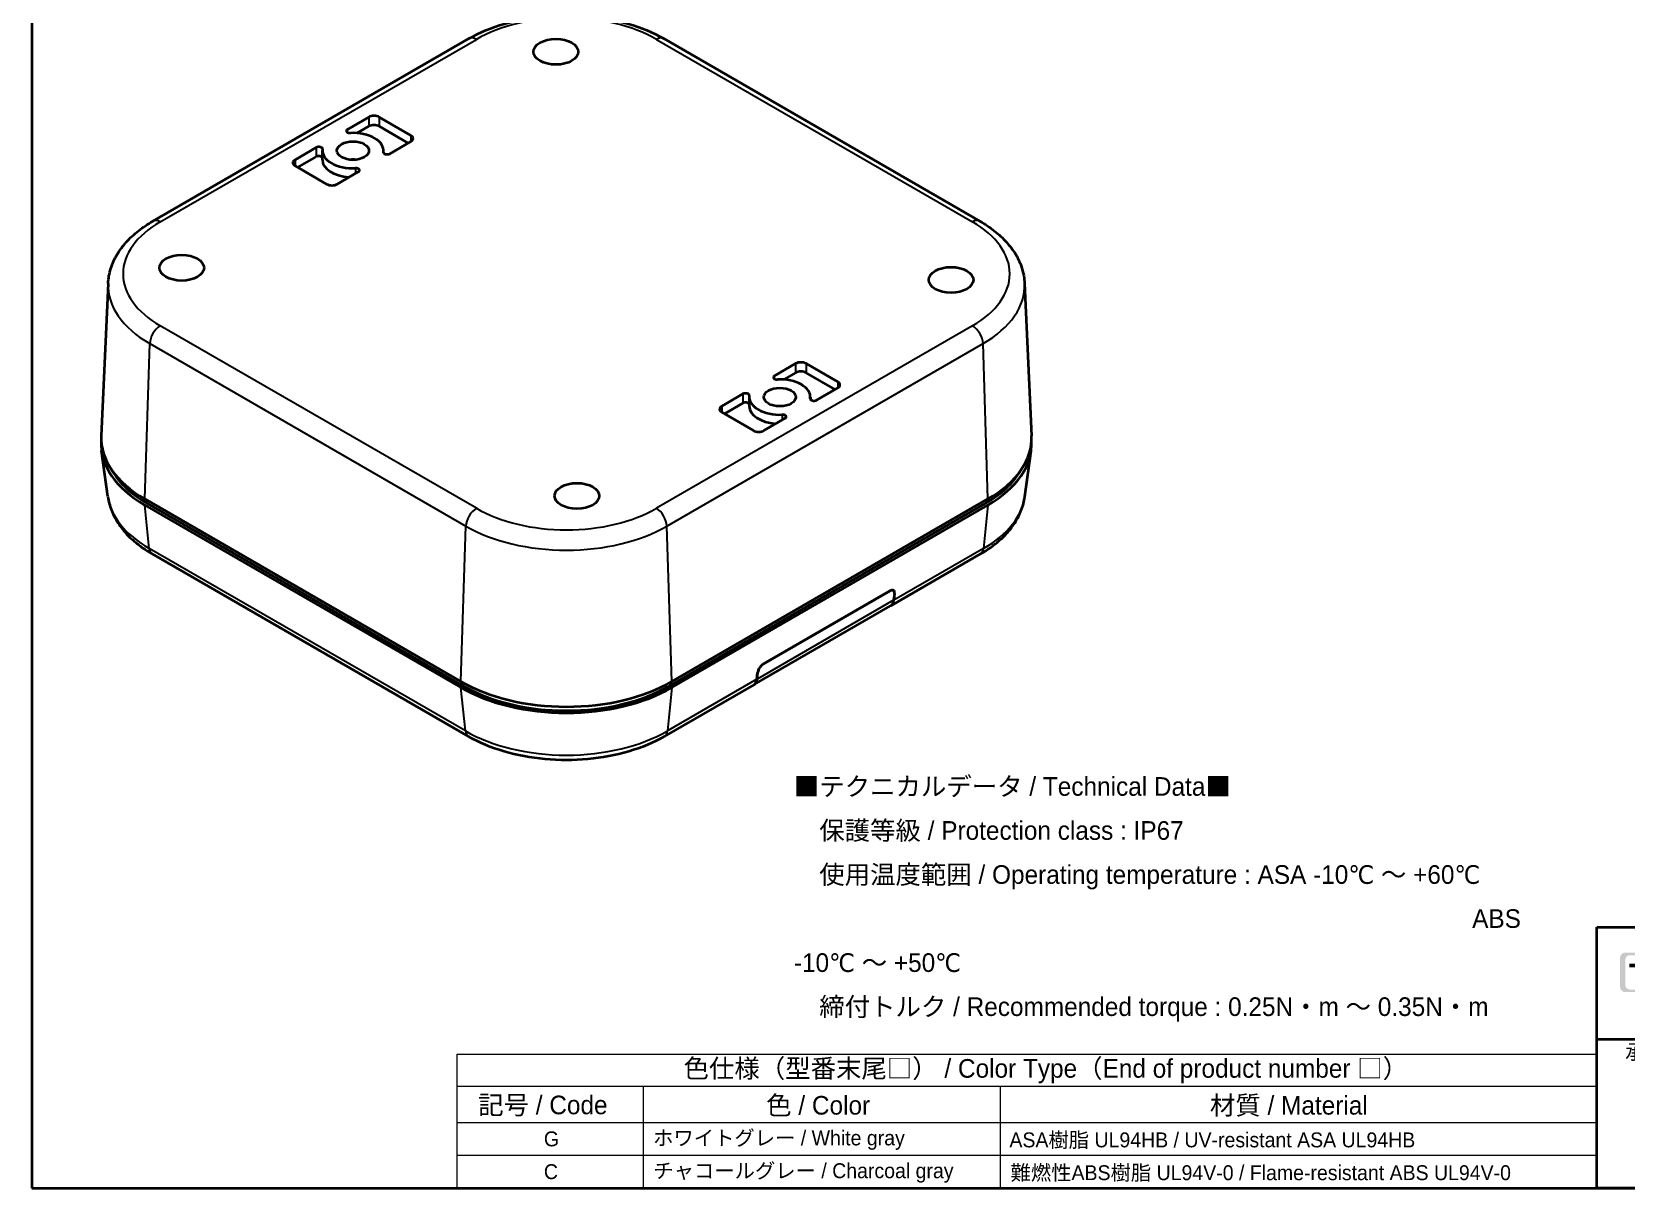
# Model space of a CAD drawing. Header units: millimetres. Extents: x -225 to 2542, y -269 to 293.
# Drawn here: x -224.6 to -10.7, y -269.3 to -114.2 of the extents above; entities that cross this region are included whole.
import ezdxf
from ezdxf.enums import TextEntityAlignment as Align

# ---------------------------------------------------------------- set-up
doc = ezdxf.new("R2018")
doc.units = ezdxf.units.MM
doc.linetypes.add('CHAIN', pattern=[0.3543, 0.2362, -0.0295, 0.0591, -0.0295])
for name, color, linetype, lineweight in [('Border (ISO)', 7, 'Continuous', 35), ('Hatch (ISO)', 1, 'Continuous', 18), ('Symbol (ISO)', 7, 'Continuous', 18), ('Title (ISO)', 7, 'Continuous', 35), ('Visible (ISO)', 7, 'Continuous', 35), ('Visible Narrow (ISO)', 7, 'Continuous', 25)]:
    doc.layers.add(name, color=color, linetype=linetype, lineweight=lineweight)
doc.styles.add('Note Text (TK)', font='MS PGothic.ttf')
doc.styles.add('Note Text (TK2)', font='MS PGothic.ttf')

# ---------------------------------------------------------------- blocks, each defined once
blk = doc.blocks.new('図面枠 tk図枠')
at = {"layer": 'Border (ISO)'}
for p, q in [((14.5, 289), (14.5, 8)), ((14.5, 8), (405.5, 8))]:
    blk.add_line(p, q, dxfattribs=at)
blk = doc.blocks.new('表題欄 tk表題欄')
at = {"layer": 'Hatch (ISO)'}
h = blk.add_hatch(color=256, dxfattribs=at)
edge = h.paths.add_edge_path(flags=0)
edge.add_arc((95.58, 236.3), 0.596, 270, 360)
edge.add_line((96.17, 236.3), (96.17, 239.71))
edge.add_arc((95.58, 239.71), 0.596, 0, 90)
edge.add_line((95.58, 240.31), (79.14, 240.31))
edge.add_arc((79.14, 239.71), 0.596, 90, 180)
edge.add_line((78.54, 239.71), (78.54, 236.3))
edge.add_arc((79.14, 236.3), 0.596, 180, 270)
edge.add_line((79.14, 235.7), (95.58, 235.7))
edge = h.paths.add_edge_path()
edge.add_line((77.84, 239.96), (77.84, 236.05))
edge.add_arc((78.54, 236.05), 0.702, 180, 270)
edge.add_line((78.54, 235.35), (96.17, 235.35))
edge.add_arc((96.17, 236.05), 0.702, 270, 360)
edge.add_line((96.87, 236.05), (96.87, 239.96))
edge.add_arc((96.17, 239.96), 0.702, 0, 90)
edge.add_line((96.17, 240.66), (78.54, 240.66))
edge.add_arc((78.54, 239.96), 0.702, 90, 180)
for points in [[(79.07, 239.15), (79.07, 238.66), (79.92, 238.66), (79.92, 236.66), (80.51, 236.66), (80.51, 238.66), (81.36, 238.66), (81.36, 239.15)], [(85.68, 236.66), (84.94, 237.89), (84.42, 237.32), (84.42, 236.66), (83.9, 236.66), (83.9, 239.15), (84.42, 239.15), (84.42, 238.1), (85.39, 239.15), (86.11, 239.15), (85.32, 238.3), (86.3, 236.66)], [(92.09, 239.15), (92.09, 236.66), (92.61, 236.66), (92.61, 237.66), (93.77, 237.66), (93.77, 236.66), (94.29, 236.66), (94.29, 239.15), (93.77, 239.15), (93.77, 238.15), (92.61, 238.15), (92.61, 239.15)], [(94.84, 239.15), (94.84, 236.66), (95.36, 236.66), (95.36, 239.15)]]:
    blk.add_hatch(color=256, dxfattribs=at).paths.add_polyline_path(points)
h = blk.add_hatch(color=256, dxfattribs=at)
h.paths.add_polyline_path([(82.59, 237.71), (81.95, 237.71), (82.27, 238.58)], flags=0)
h.paths.add_polyline_path([(82.78, 237.2), (81.76, 237.2), (81.57, 236.66), (80.95, 236.66), (81.86, 239.15), (82.68, 239.15), (83.59, 236.66), (82.98, 236.66)])
h = blk.add_hatch(color=256, dxfattribs=at)
h.paths.add_polyline_path([(87.53, 237.71), (88.16, 237.71), (87.85, 238.58)], flags=0)
h.paths.add_polyline_path([(87.14, 236.66), (87.34, 237.2), (88.35, 237.2), (88.55, 236.66), (89.17, 236.66), (88.25, 239.15), (87.44, 239.15), (86.52, 236.66)])
h = blk.add_hatch(color=256, dxfattribs=at)
edge = h.paths.add_edge_path()
edge.add_arc((90.52, 237.9), 1.27, 38.5505, 336.582)
edge.add_line((91.69, 237.4), (91.17, 237.62))
edge.add_ellipse((90.52, 237.9), major_axis=(0, -0.8), ratio=0.867347, start_angle=124.651, end_angle=429.4109, ccw=False)
edge.add_line((91.09, 238.36), (91.52, 238.7))
at = {"layer": 'Title (ISO)'}
for p, q in [((74.71, 244.05), (255.71, 244.05)), ((74.71, 209.05), (74.71, 244.05)), ((149.71, 244.05), (149.71, 209.05)), ((230.71, 244.05), (230.71, 209.05)), ((255.71, 244.05), (255.71, 209.05)), ((243.21, 239.55), (251.21, 240.55)), ((251.21, 234.55), (251.21, 240.55)), ((243.21, 239.55), (243.21, 235.55)), ((243.21, 235.55), (251.21, 234.55)), ((230.71, 231.05), (255.71, 231.05)), ((74.71, 229.05), (230.71, 229.05)), ((99.71, 229.05), (99.71, 209.05)), ((124.71, 229.05), (124.71, 209.05)), ((230.71, 220.05), (255.71, 220.05)), ((149.71, 216.05), (230.71, 216.05)), ((255.71, 209.05), (74.71, 209.05))]:
    blk.add_line(p, q, dxfattribs=at)
at = {"layer": 'Title (ISO)', "color": 4, "linetype": 'CHAIN', "lineweight": 18, "ltscale": 8.88956}
blk.add_line((238.21, 241.55), (238.21, 233.55), dxfattribs=at)
at = {"layer": 'Title (ISO)', "color": 4, "linetype": 'CHAIN', "lineweight": 18, "ltscale": 20.001633}
blk.add_line((252.21, 237.55), (234.21, 237.55), dxfattribs=at)
at = {"layer": 'Title (ISO)'}
for radius in [3, 2]:
    blk.add_circle((238.21, 237.55), radius, dxfattribs=at)
at = {"layer": 'Title (ISO)', "color": 1, "char_height": 2, "line_spacing_factor": 1.5, "style": 'Note Text (TK)'}
for s, insert, attachment_point in [('\\fＭＳ Ｐゴシック|b0|i0;\\H2.0000;品名/Title', (151.71, 242.05), 4), ('\\fＭＳ Ｐゴシック|b0|i0;\\H2.0000;尺度/Scale', (232.71, 229.05), 4), ('\\fＭＳ Ｐゴシック|b0|i0;\\H2.0000;承認/Approved', (87.21, 227.05), 5), ('\\fＭＳ Ｐゴシック|b0|i0;\\H2.0000;検図/Checked', (112.21, 227.05), 5), ('\\fＭＳ Ｐゴシック|b0|i0;\\H2.0000;製図/Created', (137.21, 227.05), 5), ('\\fＭＳ Ｐゴシック|b0|i0;\\H2.0000;型番/Product number', (151.71, 227.05), 4), ('\\fＭＳ Ｐゴシック|b0|i0;\\H2.0000;作成日/Date', (151.71, 212.55), 4)]:
    blk.add_mtext(s, dxfattribs=dict(at, insert=insert, attachment_point=attachment_point))
at = {"layer": 'Title (ISO)', "color": 7, "line_spacing_factor": 1.5, "style": 'Note Text (TK)'}
for s, insert, char_height, attachment_point in [('株式会社タカチ電機工業', (99.87, 238.05), 2.5, 4), ('\\fArial|b0|i0;\\H1.4986;TAKACHI ELECTRONICS ENCLOSURE CO., LTD.', (99.87, 232.05), 1.4986, 4), ('\\fＭＳ Ｐゴシック|b0|i0;\\H2.0000;/', (243.21, 214.55), 2, 5)]:
    blk.add_mtext(s, dxfattribs=dict(at, insert=insert, char_height=char_height, attachment_point=attachment_point))
at = {"layer": 'Title (ISO)', "color": 7, "lineweight": 30, "flags": 104}
for tag, height, p in [('<品名>', 2.5, (157.58, 236.95)), ('<Title>', 2, (157.45, 231.55)), ('<型番>', 3, (157.67, 221.49))]:
    blk.add_attdef(tag, text='', height=height, dxfattribs=at).set_placement(p, align=Align.MIDDLE_LEFT)
for tag, p in [('<尺度>', (243.36, 223.55)), ('<承認>', (87.21, 217.05)), ('<検図>', (112.22, 217)), ('<製図>', (137.41, 217)), ('<ページ_No.>', (238.86, 214.55)), ('<総ページ数>', (247.7, 214.55)), ('作成日', (184.73, 212.53))]:
    blk.add_attdef(tag, text='', height=2.5, dxfattribs=at).set_placement(p, align=Align.MIDDLE_CENTER)
blk = doc.blocks.new('テーブル1')
at = {"layer": 'Symbol (ISO)'}
for p, q in [((71.52, 25.98), (224.5, 25.98)), ((71.52, 25.98), (71.52, 21.7)), ((224.5, 25.98), (224.5, 21.7)), ((71.52, 21.7), (224.5, 21.7)), ((71.52, 21.7), (71.52, 16.8)), ((96.52, 21.7), (96.52, 16.8)), ((144.44, 21.7), (144.44, 16.8)), ((224.5, 21.7), (224.5, 16.8)), ((71.52, 16.8), (224.5, 16.8)), ((71.52, 16.8), (71.52, 8)), ((96.52, 16.8), (96.52, 8)), ((144.44, 16.8), (144.44, 8)), ((224.5, 16.8), (224.5, 8)), ((71.52, 12.4), (224.5, 12.4)), ((71.52, 8), (224.5, 8))]:
    blk.add_line(p, q, dxfattribs=at)
at = {"layer": 'Symbol (ISO)', "color": 7, "attachment_point": 7}
for s, insert, char_height, style in [('色仕様（型番末尾□） / Color Type（End of product number □）', (101.95, 22.06), 2.5, 'Note Text (TK)'), ('記号 / Code', (74.39, 17.63), 2.5, 'Note Text (TK)'), ('色 / Color', (113.04, 17.63), 2.5, 'Note Text (TK)'), ('材質 / Material', (172.59, 17.58), 2.5, 'Note Text (TK)'), ('G', (83.21, 13.58), 2, 'Note Text (TK2)'), ('ホワイトグレー / White gray', (97.86, 13.13), 2, 'Note Text (TK2)'), ('ASA樹脂 UL94HB / UV-resistant ASA UL94HB', (145.68, 13.25), 2, 'Note Text (TK2)'), ('C', (83.21, 9.18), 2, 'Note Text (TK2)'), ('チャコールグレー / Charcoal gray', (97.89, 8.73), 2, 'Note Text (TK2)'), ('難燃性ABS樹脂 UL94V-0 / Flame-resistant ABS UL94V-0', (145.83, 8.84), 2, 'Note Text (TK2)')]:
    blk.add_mtext(s, dxfattribs=dict(at, insert=insert, char_height=char_height, style=style))

msp = doc.modelspace()

# ---------------------------------------------------------------- linework, layer by layer
at = {"layer": 'Visible (ISO)'}
for p, q in [((-208.36861, -139.55143), (-165.9422, -115.05654)), ((-139.79775, -115.05654), (-97.37135, -139.55143)), ((-182.22554, -127.23474), (-179.38648, -125.59561)), ((-177.97227, -125.59561), (-173.72963, -128.0451)), ((-180.97774, -127.73907), (-179.38648, -126.82035)), ((-177.97227, -126.82035), (-174.08318, -129.06572)), ((-189.28598, -131.31108), (-186.44692, -129.67195)), ((-185.6078, -131.31108), (-185.6078, -130.08634)), ((-177.4078, -130.36547), (-177.4078, -130.08634)), ((-173.72963, -128.86159), (-176.56869, -130.50072)), ((-185.04334, -134.57707), (-189.28598, -132.12758)), ((-188.93242, -132.3317), (-186.44692, -130.89669)), ((-180.79006, -132.93794), (-183.62912, -134.57707)), ((-214.36117, -147.90458), (-215.28952, -168.36339)), ((-91.37878, -147.90458), (-90.45043, -168.36339)), ((-124.94989, -160.30285), (-122.11083, -158.66372)), ((-122.11083, -159.88846), (-123.70209, -160.80718)), ((-120.69662, -158.66372), (-116.45398, -161.11321)), ((-116.80753, -162.13383), (-120.69662, -159.88846)), ((-116.45398, -161.9297), (-119.29304, -163.56884)), ((-132.01033, -164.37919), (-129.17127, -162.74006)), ((-129.17127, -163.96481), (-131.65677, -165.39981)), ((-128.33215, -163.15445), (-128.33215, -164.37919)), ((-120.13215, -163.15445), (-120.13215, -163.43359)), ((-127.76769, -167.64518), (-132.01033, -165.19569)), ((-123.51441, -166.00605), (-126.35347, -167.64518)), ((-214.39865, -176.51318), (-215.23456, -170.38952)), ((-91.3413, -176.51318), (-90.50539, -170.38952)), ((-213.53696, -173.46272), (-214.00467, -172.74828)), ((-92.20299, -173.46272), (-91.73528, -172.74828)), ((-167.01211, -201.32566), (-209.43852, -176.83077)), ((-209.08497, -177.44314), (-166.65856, -201.93804)), ((-139.08139, -201.93804), (-96.65499, -177.44314)), ((-96.30143, -176.83077), (-138.72784, -201.32566)), ((-209.43852, -177.64726), (-167.01211, -202.14216)), ((-138.72784, -202.14216), (-96.30143, -177.64726)), ((-208.44005, -184.20686), (-166.01364, -208.70176)), ((-97.29991, -184.20686), (-109.32072, -191.14708)), ((-126.46347, -199.01679), (-109.42219, -189.17801)), ((-126.42418, -198.95782), (-109.45362, -189.15986)), ((-108.9929, -189.12148), (-109.09968, -189.05983)), ((-108.85651, -189.50461), (-108.95051, -190.42728)), ((-108.82508, -189.52275), (-108.91516, -190.40687)), ((-127.67014, -201.74112), (-109.35608, -191.16749)), ((-127.29994, -201.02132), (-127.20986, -200.13721)), ((-127.26458, -201.00091), (-127.17057, -200.07824)), ((-127.7055, -201.76154), (-139.72631, -208.70176))]:
    msp.add_line(p, q, dxfattribs=at)
for centre, major_axis in [((-154.28419, -116.81827), (-3, 0)), ((-181.5078, -130.08634), (-2.15, 0)), ((-204.48877, -145.8039), (3, 0)), ((-101.25118, -147.43689), (-3, 0)), ((-124.23215, -163.15445), (-2.15, 0)), ((-151.45576, -176.42252), (-3, 0))]:
    msp.add_ellipse(centre, major_axis=major_axis, ratio=0.577350269, dxfattribs=at)
for centre, major_axis, ratio, start_param, end_param in [((-178.67937, -126.00385), (1, 0), 0.577350269, 0.785398163, 2.35619449), ((-181.87199, -127.43886), (-0.5, 0), 0.577350269, 5.497787144, 7.933235585), ((-181.5078, -130.08634), (4.1, 0), 0.577350269, 6.203931356, 7.933235585), ((-178.67937, -127.2286), (1, 0), 0.577350269, 0.785398163, 2.35619449), ((-174.43673, -128.45334), (1, 0), 0.577350269, 5.497787144, 7.068583471), ((-186.09336, -129.87607), (0.5, 0), 0.577350269, 6.203931356, 8.639379797), ((-181.5078, -130.08634), (-4.1, 0), 0.577350269, 6.203931356, 7.933235585), ((-176.92224, -130.2966), (-0.5, 0), 0.577350269, 6.203931356, 8.639379797), ((-188.57887, -131.71933), (-1, 0), 0.577350269, 5.497787144, 7.068583471), ((-186.09336, -131.10082), (0.5, 0), 0.577350269, 0.24090837, 2.35619449), ((-181.5078, -131.31108), (-4.1, 0), 0.577350269, 0, 1.441150989), ((-181.5078, -132.53583), (-2.15, 0), 0.577350269, 4.548870556, 4.875907405), ((-181.14361, -132.73381), (0.5, 0), 0.577350269, 5.497787144, 7.933235585), ((-184.33623, -134.16882), (-1, 0), 0.577350269, 0.785398163, 2.35619449), ((-124.59634, -160.50697), (-0.5, 0), 0.577350269, 5.497787144, 7.933235585), ((-121.40373, -159.07197), (1, 0), 0.577350269, 0.785398163, 2.35619449), ((-121.40373, -160.29671), (-1, 0), 0.577350269, 3.926990817, 5.497787144), ((-124.23215, -163.15445), (4.1, 0), 0.577350269, 6.203931356, 7.933235585), ((-117.16108, -161.52146), (1, 0), 0.577350269, 5.497787144, 7.068583471), ((-131.30322, -164.78744), (-1, 0), 0.577350269, 5.497787144, 7.068583471), ((-128.81771, -162.94419), (0.5, 0), 0.577350269, 6.203931356, 8.639379797), ((-128.81771, -164.16893), (0.5, 0), 0.577350269, 0.24090837, 2.35619449), ((-124.23215, -163.15445), (-4.1, 0), 0.577350269, 6.203931356, 7.933235585), ((-124.23215, -164.37919), (-4.1, 0), 0.577350269, 0, 1.441150989), ((-124.23215, -165.60394), (-2.15, 0), 0.577350269, 4.548870556, 4.875907405), ((-119.64659, -163.36471), (-0.5, 0), 0.577350269, 6.203931356, 8.639379797), ((-123.86797, -165.80192), (0.5, 0), 0.577350269, 5.497787144, 7.933235585), ((-195.29638, -168.6658), (-20, 0), 0.577350269, 6.256993172, 7.068583471), ((-127.06058, -167.23693), (-1, 0), 0.577350269, 0.785398163, 2.35619449), ((-110.44357, -168.6658), (20, 0), 0.577350269, 5.497787144, 6.309377442), ((-195.29638, -169.4823), (-20, 0), 0.577350269, 6.247822598, 7.068583471), ((-110.44357, -169.4823), (20, 0), 0.577350269, 5.497787144, 6.318548016), ((-195.29638, -169.4823), (-19.5, 0), 0.577350269, 0.361367124, 0.785398163), ((-110.44357, -169.4823), (19.5, 0), 0.577350269, 5.497787144, 5.921818183), ((-109.53219, -189.931), (-0.5747, -0.82176), 0.510354737, 2.400522431, 3.971318758), ((-109.4929, -189.87203), (0.51723, 0.73958), 0.510354737, 5.542115085, 7.112911412), ((-110.35608, -189.43544), (1, -1.73205), 0.577350269, 0, 0.674740942), ((-110.32072, -189.41503), (1, -1.73205), 0.577350269, 6.265506717, 6.957926249), ((-126.50275, -199.72896), (-0.5747, -0.82176), 0.510354737, 3.971318758, 5.542115085), ((-128.7055, -200.02949), (1, -1.73205), 0.577350269, 0, 0.674740942), ((-128.67014, -200.00907), (1, -1.73205), 0.577350269, 6.265506717, 6.957926249), ((-126.53418, -199.71082), (0.51723, 0.73958), 0.510354737, 0.829726104, 2.400522431), ((-152.86998, -193.1607), (20, 0), 0.577350269, 3.926990817, 5.497787144), ((-152.86998, -193.97719), (20, 0), 0.577350269, 3.926990817, 5.497787144), ((-152.86998, -193.97719), (19.5, 0), 0.577350269, 3.926990817, 5.497787144)]:
    msp.add_ellipse(centre, major_axis=major_axis, ratio=ratio, start_param=start_param, end_param=end_param, dxfattribs=at)
for points, knots in [([(-165.9422, -115.05654), (-164.52092, -114.23596), (-162.91272, -113.56538), (-159.45779, -112.54902), (-157.61112, -112.20389), (-153.83461, -111.85856), (-151.90534, -111.85856), (-148.12884, -112.20389), (-146.28217, -112.54902), (-142.82723, -113.56538), (-141.21903, -114.23596), (-139.79775, -115.05654)], [1.570796327, 1.570796327, 1.570796327, 1.570796327, 1.884955592, 1.884955592, 2.199114858, 2.199114858, 2.513274123, 2.513274123, 2.827433388, 2.827433388, 3.141592654, 3.141592654, 3.141592654, 3.141592654]), ([(-214.36117, -147.90458), (-214.33061, -147.23095), (-214.21077, -146.56121), (-213.80653, -145.26417), (-213.52266, -144.63697), (-212.815, -143.44368), (-212.39144, -142.87729), (-211.42608, -141.81118), (-210.88423, -141.31126), (-209.69901, -140.37972), (-209.05555, -139.94804), (-208.36861, -139.55143)], [0.8115902981, 0.8115902981, 0.8115902981, 0.8115902981, 0.9634315038, 0.9634315038, 1.1152727096, 1.1152727096, 1.2671139153, 1.2671139153, 1.4189551211, 1.4189551211, 1.5707963268, 1.5707963268, 1.5707963268, 1.5707963268]), ([(-97.37135, -139.55143), (-96.68441, -139.94804), (-96.04095, -140.37972), (-94.85573, -141.31126), (-94.31388, -141.81118), (-93.34851, -142.87729), (-92.92495, -143.44368), (-92.21729, -144.63697), (-91.93343, -145.26417), (-91.52919, -146.56121), (-91.40935, -147.23095), (-91.37878, -147.90458)], [3.1415926536, 3.1415926536, 3.1415926536, 3.1415926536, 3.2934338593, 3.2934338593, 3.4452750651, 3.4452750651, 3.5971162708, 3.5971162708, 3.7489574766, 3.7489574766, 3.9007986823, 3.9007986823, 3.9007986823, 3.9007986823]), ([(-214.39865, -176.51318), (-214.31327, -177.13865), (-214.15159, -177.75492), (-213.69078, -178.94467), (-213.39199, -179.51821), (-212.67681, -180.61072), (-212.26054, -181.1299), (-211.32709, -182.1101), (-210.80988, -182.57125), (-209.68781, -183.43403), (-209.08289, -183.83571), (-208.44005, -184.20686)], [5.57643562, 5.57643562, 5.57643562, 5.57643562, 5.7177855574, 5.7177855574, 5.8591354948, 5.8591354948, 6.0004854323, 6.0004854323, 6.1418353697, 6.1418353697, 6.2831853072, 6.2831853072, 6.2831853072, 6.2831853072]), ([(-97.29991, -184.20686), (-96.65706, -183.83571), (-96.05214, -183.43403), (-94.93007, -182.57125), (-94.41286, -182.1101), (-93.47942, -181.1299), (-93.06314, -180.61072), (-92.34797, -179.51821), (-92.04917, -178.94467), (-91.58836, -177.75492), (-91.42668, -177.13865), (-91.3413, -176.51318)], [1.5707963268, 1.5707963268, 1.5707963268, 1.5707963268, 1.7121462642, 1.7121462642, 1.8534962017, 1.8534962017, 1.9948461391, 1.9948461391, 2.1361960766, 2.1361960766, 2.277546014, 2.277546014, 2.277546014, 2.277546014]), ([(-139.72631, -208.70176), (-141.15508, -209.52665), (-142.77194, -210.20087), (-146.24573, -211.22277), (-148.10258, -211.56981), (-151.89999, -211.91706), (-153.83997, -211.91706), (-157.63737, -211.56981), (-159.49423, -211.22277), (-162.96802, -210.20087), (-164.58488, -209.52665), (-166.01364, -208.70176)], [4.71238898, 4.71238898, 4.71238898, 4.71238898, 5.026548246, 5.026548246, 5.340707511, 5.340707511, 5.654866776, 5.654866776, 5.969026042, 5.969026042, 6.283185307, 6.283185307, 6.283185307, 6.283185307])]:
    msp.add_open_spline(points, degree=3, knots=knots, dxfattribs=at)
at = {"layer": 'Visible Narrow (ISO)'}
for p, q in [((-207.36861, -139.65049), (-164.9422, -115.15559)), ((-140.79775, -115.15559), (-98.37135, -139.65049)), ((-179.38648, -125.59561), (-179.38648, -126.82035)), ((-177.97227, -125.59561), (-177.97227, -126.82035)), ((-182.22554, -127.64299), (-182.22554, -127.23474)), ((-173.72963, -128.0451), (-173.72963, -128.86159)), ((-186.44692, -129.67195), (-186.44692, -130.89669)), ((-177.42067, -130.31946), (-177.42067, -130.27375)), ((-189.28598, -131.31108), (-189.28598, -132.12758)), ((-181.1832, -132.44604), (-181.1832, -133.16491)), ((-164.9422, -178.08519), (-207.36861, -153.59029)), ((-98.37135, -153.59029), (-140.79775, -178.08519)), ((-209.43852, -176.83077), (-208.78185, -155.97879)), ((-208.78185, -155.97879), (-166.35545, -180.47368)), ((-139.38451, -180.47368), (-96.9581, -155.97879)), ((-96.30143, -176.83077), (-96.9581, -155.97879)), ((-124.94989, -160.7111), (-124.94989, -160.30285)), ((-122.11083, -158.66372), (-122.11083, -159.88846)), ((-120.69662, -158.66372), (-120.69662, -159.88846)), ((-116.45398, -161.11321), (-116.45398, -161.9297)), ((-132.01033, -164.37919), (-132.01033, -165.19569)), ((-129.17127, -162.74006), (-129.17127, -163.96481)), ((-120.14502, -163.38757), (-120.14502, -163.34186)), ((-123.90755, -165.51415), (-123.90755, -166.23303)), ((-209.08497, -177.44314), (-209.43852, -176.83077)), ((-96.30143, -176.83077), (-96.65499, -177.44314)), ((-208.84561, -183.46665), (-209.43852, -177.64726)), ((-96.30143, -177.64726), (-96.89434, -183.46665)), ((-167.01211, -201.32566), (-166.35545, -180.47368)), ((-138.72784, -201.32566), (-139.38451, -180.47368)), ((-166.4192, -207.96154), (-208.84561, -183.46665)), ((-96.89434, -183.46665), (-108.91516, -190.40687)), ((-109.45362, -189.15986), (-109.42219, -189.17801)), ((-108.85651, -189.50461), (-108.82508, -189.52275)), ((-108.95051, -190.42728), (-127.26458, -201.00091)), ((-127.29994, -201.02132), (-139.32075, -207.96154)), ((-127.19913, -200.06175), (-127.17057, -200.07824)), ((-126.46347, -199.01679), (-126.49202, -199.00031)), ((-166.65856, -201.93804), (-167.01211, -201.32566)), ((-166.4192, -207.96154), (-167.01211, -202.14216)), ((-138.72784, -202.14216), (-139.32075, -207.96154)), ((-138.72784, -201.32566), (-139.08139, -201.93804))]:
    msp.add_line(p, q, dxfattribs=at)
for centre, major_axis, start_param, end_param in [((-152.86998, -122.1255), (17.0727, 0), 0.785398163, 2.35619449), ((-164.9422, -116.78859), (-1, 1.73205), 5.497787144, 6.283185307), ((-140.79775, -116.78859), (1, 1.73205), 0, 0.785398163), ((-195.29638, -146.62039), (-17.0727, 0), 5.497787144, 7.068583471), ((-207.36861, -141.28348), (-1, 1.73205), 5.497787144, 6.283185307), ((-98.37135, -141.28348), (1, 1.73205), 0, 0.785398163), ((-110.44357, -146.62039), (17.0727, 0), 5.497787144, 7.068583471), ((-195.29638, -148.19295), (-19.07133, 0), 6.256993172, 7.068583471), ((-110.44357, -148.19295), (19.07133, 0), 5.497787144, 6.309377442), ((-207.36861, -155.22329), (1, 1.73205), 0.785398163, 2.319174374), ((-98.37135, -155.22329), (-1, 1.73205), 3.964010933, 5.497787144), ((-195.29638, -175.644), (-19.1615, 0), 0.078648476, 0.785398163), ((-110.44357, -175.644), (19.1615, 0), 5.497787144, 6.204536831), ((-164.9422, -179.71819), (1, 1.73205), 0.785398163, 2.319174374), ((-152.86998, -171.11529), (-17.0727, 0), 0.785398163, 2.35619449), ((-140.79775, -179.71819), (-1, 1.73205), 3.964010933, 5.497787144), ((-152.86998, -172.68784), (19.07133, 0), 3.926990817, 5.497787144), ((-207.44005, -182.47481), (-1, -1.73205), 5.608444365, 6.283185307), ((-98.29991, -182.47481), (1, -1.73205), 0, 0.674740942), ((-165.01364, -206.96971), (-1, -1.73205), 5.608444365, 6.283185307), ((-152.86998, -200.13889), (-19.1615, 0), 0.785398163, 2.35619449), ((-140.72631, -206.96971), (1, -1.73205), 0, 0.674740942)]:
    msp.add_ellipse(centre, major_axis=major_axis, ratio=0.577350269, start_param=start_param, end_param=end_param, dxfattribs=at)

# ---------------------------------------------------------------- block references
for name in ['図面枠 tk図枠', 'テーブル1']:
    msp.add_blockref(name, (-239.09642, -277.30232))
ref = msp.add_blockref('表題欄 tk表題欄', (-89.30525, -478.35506))
lines = msp.add_mtext('IP67防水ボックス', dxfattribs={"layer": 'Title (ISO)', "color": 7, "insert": (68.27573, -241.40175), "char_height": 2.5, "attachment_point": 1, "line_spacing_factor": 1.5})
ref.add_attrib('<品名>', '', (68.27573, -241.40175), dxfattribs={"flags": 104}).embed_mtext(lines)
lines = msp.add_mtext('WP10-10-4□', dxfattribs={"layer": 'Title (ISO)', "color": 7, "insert": (68.36948, -256.86198), "char_height": 2.5, "attachment_point": 1, "line_spacing_factor": 1.5})
ref.add_attrib('<型番>', '', (68.36948, -256.86198), dxfattribs={"flags": 104}).embed_mtext(lines)
lines = msp.add_mtext('1:1', dxfattribs={"layer": 'Title (ISO)', "color": 7, "insert": (154.05272, -254.80232), "char_height": 2.5, "attachment_point": 1, "line_spacing_factor": 1.5})
ref.add_attrib('<尺度>', '', (154.05272, -254.80232), dxfattribs={"flags": 104}).embed_mtext(lines)
lines = msp.add_mtext('2017/04/03', dxfattribs={"layer": 'Title (ISO)', "color": 7, "insert": (95.42488, -265.82363), "char_height": 2.5, "attachment_point": 1, "line_spacing_factor": 1.5})
ref.add_attrib('作成日', '', (95.42488, -265.82363), dxfattribs={"flags": 104}).embed_mtext(lines)
lines = msp.add_mtext('野村', dxfattribs={"layer": 'Title (ISO)', "color": 7, "insert": (22.91068, -261.35204), "char_height": 2.5, "attachment_point": 1, "line_spacing_factor": 1.5})
ref.add_attrib('<検図>', '', (22.91068, -261.35204), dxfattribs={"flags": 104}).embed_mtext(lines)
lines = msp.add_mtext('横田', dxfattribs={"layer": 'Title (ISO)', "color": 7, "insert": (48.10244, -261.35914), "char_height": 2.5, "attachment_point": 1, "line_spacing_factor": 1.5})
ref.add_attrib('<製図>', '', (48.10244, -261.35914), dxfattribs={"flags": 104}).embed_mtext(lines)
lines = msp.add_mtext('IP67 NETWORK PLASTIC BOX', dxfattribs={"layer": 'Title (ISO)', "color": 7, "insert": (68.143, -246.803), "char_height": 2.5, "attachment_point": 1, "line_spacing_factor": 1.5})
ref.add_attrib('<Title>', '', (68.143, -246.803), dxfattribs={"flags": 104}).embed_mtext(lines)
lines = msp.add_mtext('1', dxfattribs={"layer": 'Title (ISO)', "color": 7, "insert": (149.55272, -263.80232), "char_height": 2.5, "attachment_point": 1, "line_spacing_factor": 1.5})
ref.add_attrib('<ページ_No.>', '', (149.55272, -263.80232), dxfattribs={"flags": 104}).embed_mtext(lines)
lines = msp.add_mtext('4', dxfattribs={"layer": 'Title (ISO)', "color": 7, "insert": (158.39647, -263.80232), "char_height": 2.5, "attachment_point": 1, "line_spacing_factor": 1.5})
ref.add_attrib('<総ページ数>', '', (158.39647, -263.80232), dxfattribs={"flags": 104}).embed_mtext(lines)

# ---------------------------------------------------------------- texts
at = {"layer": 'Symbol (ISO)', "color": 7, "insert": (-122.34254, -233.51047), "char_height": 2.5, "width": 100.464915, "attachment_point": 4, "line_spacing_factor": 1.418182, "style": 'Note Text (TK)'}
msp.add_mtext('■テクニカルデータ / Technical Data■\\P\u3000保護等級 / Protection class : IP67\\P\u3000使用温度範囲 / Operating temperature : ASA -10℃ ～ +60℃\\P\u3000\u3000\u3000\u3000\u3000\u3000\u3000\u3000\u3000\u3000\u3000\u3000\u3000\u3000\u3000\u3000\u3000\u3000\u3000\u3000\u3000\u3000\u3000\u3000\u3000\u3000{\\H0.8x;  } ABS -10℃ ～ +50℃\\P\u3000締付トルク / Recommended torque : 0.25N・m ～ 0.35N・m\\P ', dxfattribs=at)

doc.saveas('drawing.dxf')
